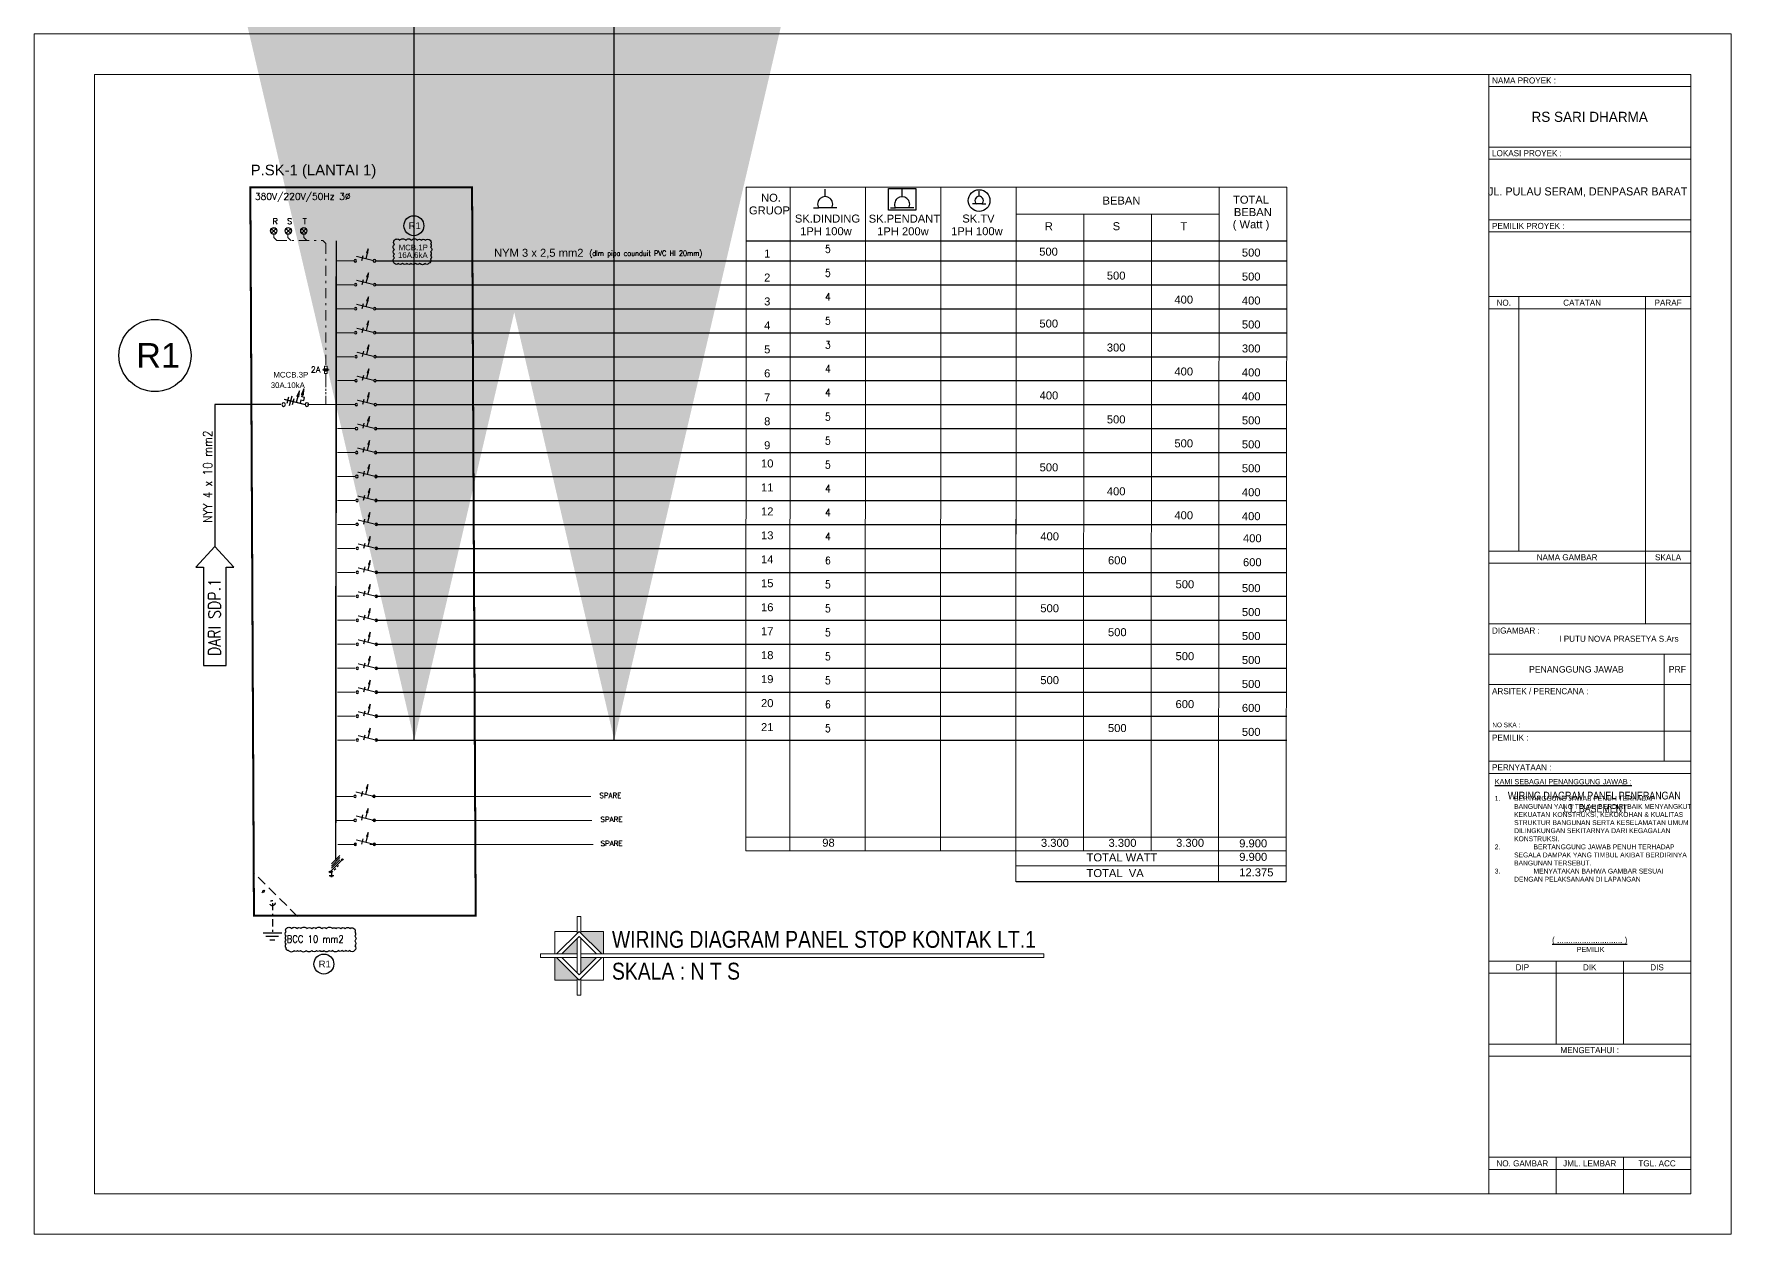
# Model space of a CAD drawing. Header units: inches. Extents: x 31310 to 32350, y 3900 to 5049.
# Drawn here: x 31594.2 to 31678.2, y 4480.9 to 4540.3 of the extents above; entities that cross this region are included whole.
import ezdxf
from ezdxf.enums import TextEntityAlignment as Align

# ---------------------------------------------------------------- set-up
doc = ezdxf.new("R2010")
doc.units = ezdxf.units.IN
doc.header["$MEASUREMENT"] = 0
for name, pattern in [('DASHDOT', [1, 0.5, -0.25, 0, -0.25]), ('HIDDEN', [0.375, 0.25, -0.125]), ('PHANTOM', [2.5, 1.25, -0.25, 0.25, -0.25, 0.25, -0.25])]:
    doc.linetypes.add(name, pattern=pattern)
for name, color, linetype in [('-KOP', 7, 'Continuous'), ('-LINE', 1, 'Continuous'), ('-SK', 1, 'Continuous'), ('-TXT', 7, 'Continuous'), ('BANTU', 7, 'Continuous'), ('COMP', 9, 'Continuous'), ('dg', 8, 'Continuous'), ('DIM', 1, 'Continuous'), ('KBL1', 4, 'Continuous'), ('KBL2', 200, 'Continuous'), ('LL', 6, 'Continuous'), ('PNL', 5, 'Continuous'), ('TEXTKOP', 7, 'Continuous'), ('TXT-ME', 7, 'Continuous'), ('WIRING', 4, 'Continuous')]:
    doc.layers.add(name, color=color, linetype=linetype)
for name, color, linetype, lineweight in [('A-FURN-EQPM', 177, 'Continuous', 0), ('US 0 Sanitair', 9, 'Continuous', 0), ('US-Elevation', 9, 'Continuous', 5), ('US-Text', 42, 'Continuous', 5)]:
    doc.layers.add(name, color=color, linetype=linetype, lineweight=lineweight)
doc.layers.add('KB FRC', color=7, linetype='Continuous', true_color=0xf2180d)
doc.layers.add('LAMPU', color=7, linetype='Continuous', true_color=0xff05ff)
doc.layers.add('SK CCTV', color=7, linetype='Continuous', true_color=0x05ff05, plot=False)
doc.styles.add('1 100', font='GOTHIC.TTF')
doc.styles.add('1 200', font='GOTHIC.TTF', dxfattribs={"height": 300})
doc.styles.add('Arial Narrow', font='ARIALN.TTF')
doc.styles.add('Grap', font='')
doc.styles.add('HF-SM', font='SIMPLEX.SHX', dxfattribs={"width": 0.9, "height": 2.5})
doc.styles.add('S4', font='arial.ttf', dxfattribs={"height": 2.7})
doc.styles.add('SAS2', font='arial.ttf', dxfattribs={"height": 4})
doc.styles.add('TXT', font='romans.shx', dxfattribs={"width": 0.85, "height": 0.25})
doc.styles.get('Grap').set_extended_font_data('Graphite Light')
doc.dimstyles.new('dim200', dxfattribs={"dimscale": 2, "dimtxt": 0.17, "dimasz": 0.12, "dimexe": 0.15, "dimexo": 0.1, "dimgap": 0.06, "dimtad": 1, "dimdec": 1, "dimlfac": 100, "dimzin": 12, "dimdsep": 46, "dimtxsty": 'Grap', "dimblk": 'ar1', "dimcen": 0.09, "dimclrd": 243, "dimclre": 243, "dimclrt": 256, "dimadec": 0, "dimazin": 0, "dimtfac": 1, "dimtdec": 1, "dimtix": 1, "dimtmove": 0, "dimatfit": 3, "dimldrblk": 'ar2', "dimfxl": 1, "dimtolj": 1, "dimtzin": 0, "dimarcsym": 0})

# ---------------------------------------------------------------- blocks, each defined once
blk = doc.blocks.new('A$C5E321F3B')
at = {"layer": 'BANTU'}
for p, q in [((0.37, 1.68), (3.66, 4.97)), ((0.65, 3.89), (3.08, 6.32)), ((0.65, 3.25), (3.08, 5.68)), ((0.65, 2.6), (3.08, 5.03)), ((0, 0.54), (1.29, 0.54)), ((0.22, 0.36), (1.08, 0.36)), ((0.43, 0.18), (0.86, 0.18)), ((0.65, 0.18), (0.65, 0))]:
    blk.add_line(p, q, dxfattribs=at)
at = {"layer": 'BANTU', "linetype": 'HIDDEN'}
for q in [(3.08, 3.74), (0.65, 0.54)]:
    blk.add_line((0.65, 1.31), q, dxfattribs=at)
at = {"layer": 'BANTU'}
for centre in [(3.81, 5.12), (0.22, 1.53)]:
    blk.add_circle(centre, 0.215, dxfattribs=at)
blk = doc.blocks.new('-SK_1P')
at = {"layer": '-SK'}
for p, q in [((0, 0.328), (0, 0.547)), ((-0.34, 0), (-0.19, 0)), ((0.19, 0), (-0.19, 0)), ((0.34, 0), (0.19, 0))]:
    blk.add_line(p, q, dxfattribs=at)
blk.add_arc((0, 0.109), 0.219, 330, 210, dxfattribs=at)
blk = doc.blocks.new('ar1')
at = {"color": 251, "ltscale": 0.13}
for p, q in [((0, 1.05949), (0, -1.05949)), ((1.05949, 0), (-1.05949, 0))]:
    blk.add_line(p, q, dxfattribs=at)
at = {"color": 5, "ltscale": 0.13}
blk.add_line((-0.50051, -0.50051), (0.50051, 0.50051), dxfattribs=at)
blk = doc.blocks.new('ar2')
at = {"layer": 'dg', "color": 251, "ltscale": 0.13}
for points in [[(-0.91175, 0), (-1.07564, 0.25133), (0, 0)], [(-0.91175, 0), (-1.07564, -0.25133), (0, 0)]]:
    blk.add_solid(points, dxfattribs=at)
at = {"layer": 'DIM', "color": 251, "ltscale": 0.13}
blk.add_line((0, 0), (-1.29079, 0), dxfattribs=at)
blk = doc.blocks.new('_ClosedBlank')
at = {"color": 0, "linetype": 'ByBlock', "lineweight": -2}
for p, q in [((-1, 0.17), (0, 0)), ((-1, 0.17), (-1, -0.17)), ((0, 0), (-1, -0.17))]:
    blk.add_line(p, q, dxfattribs=at)
blk = doc.blocks.new('-mcb1p')
at = {"layer": '-LINE', "color": 7}
blk.add_line((0.516, 0.014), (0.465, 0.222), dxfattribs=at)
at = {"layer": '-LINE', "color": 2, "const_width": 0.04}
blk.add_lwpolyline([(0.049, 0.01), (0.755, 0.185)], dxfattribs=at)
at = {"layer": '-LINE', "color": 7}
blk.add_lwpolyline([(0.3, 0.318), (0.357, 0.086)], dxfattribs=at)
at = {"layer": '-LINE', "color": 2}
for centre in [(0, 0), (0.787, 0)]:
    blk.add_circle(centre, 0.05, dxfattribs=at)
at = {"layer": '-LINE', "color": 7, "xscale": 0.1800000000000017, "yscale": 0.1800000000000017, "zscale": 0.1800000000000017, "rotation": 103.89650610379}
blk.add_blockref('_ClosedBlank', (0.257, 0.493), dxfattribs=at)
blk = doc.blocks.new('-MCCB')
at = {"layer": 'WIRING', "color": 7}
for p, q in [((0.136, 0.233), (0.229, 0.258)), ((0.163, 0.134), (0.136, 0.233)), ((0.256, 0.16), (0.163, 0.134)), ((0.229, 0.258), (0.211, 0.322)), ((0.49, 0.19), (0.546, -0.013)), ((0.563, 0.278), (0.651, -0.04)), ((0.672, 0.24), (0.727, 0.037))]:
    blk.add_line(p, q, dxfattribs=at)
at = {"layer": 'WIRING', "const_width": 0.04}
blk.add_lwpolyline([(0.121, 0), (0.813, 0.173)], dxfattribs=at)
at = {"layer": 'WIRING', "color": 7}
for points in [[(0.256, 0.16), (0.288, 0.044)], [(0.357, 0.266), (0.41, 0.074)]]:
    blk.add_lwpolyline(points, dxfattribs=at)
at = {"layer": 'WIRING'}
for centre in [(0.06, 0), (0.828, 0)]:
    blk.add_circle(centre, 0.0605, dxfattribs=at)
at = {"layer": 'WIRING', "color": 7, "xscale": 0.1999999999999972, "yscale": 0.1999999999999972, "zscale": 0.1999999999999972, "rotation": 105.3991931955513}
for p in [(0.158, 0.515), (0.304, 0.458)]:
    blk.add_blockref('_ClosedBlank', p, dxfattribs=at)
blk = doc.blocks.new('erthrhhrthre')
for p, q in [((-229.5, 130.04), (-229.5, 40.94)), ((-103.5, 130.04), (-229.5, 130.04)), ((-103.5, 40.94), (-103.5, 130.04)), ((-121.5, 121.64), (-106.5, 121.64)), ((-121.5, 116.24), (-106.5, 116.24)), ((-121.5, 110.54), (-106.5, 110.54)), ((-121.5, 91.64), (-106.5, 91.64)), ((-121.5, 86.24), (-106.5, 86.24)), ((-121.5, 83.99), (-106.5, 83.99)), ((-121.5, 76.04), (-106.5, 76.04)), ((-121.5, 61.2), (-106.5, 61.2)), ((-121.5, 55.05), (-106.5, 55.05)), ((-121.5, 46.64), (-106.5, 46.64)), ((-229.5, 40.94), (-103.5, 40.94))]:
    blk.add_line(p, q)
at = {"color": 5}
for p, q in [((-225, 127.04), (-225, 43.94)), ((-106.5, 127.04), (-225, 127.04)), ((-121.5, 43.94), (-121.5, 127.04)), ((-106.5, 43.94), (-106.5, 127.04)), ((-225, 43.94), (-106.5, 43.94))]:
    blk.add_line(p, q, dxfattribs=at)
at = {"ltscale": 8}
for p, q in [((-121.5, 126.14), (-106.5, 126.14)), ((-121.5, 120.74), (-106.5, 120.74)), ((-121.5, 115.34), (-106.5, 115.34)), ((-121.5, 109.64), (-106.5, 109.64)), ((-119.25, 91.64), (-119.25, 110.54)), ((-109.86, 86.24), (-109.86, 110.54)), ((-121.5, 90.74), (-106.5, 90.74)), ((-108.47, 83.99), (-108.47, 76.04)), ((-121.5, 81.74), (-106.5, 81.74)), ((-121.5, 78.29), (-106.5, 78.29)), ((-121.5, 75.14), (-106.5, 75.14)), ((-116.5, 61.2), (-116.5, 55.05)), ((-111.5, 61.2), (-111.5, 55.05)), ((-121.5, 60.3), (-106.5, 60.3)), ((-121.5, 54.15), (-106.5, 54.15)), ((-121.5, 45.74), (-106.5, 45.74))]:
    blk.add_line(p, q, dxfattribs=at)
at = {"ltscale": 5}
for p, q in [((-116.5, 43.94), (-116.5, 46.64)), ((-111.5, 43.94), (-111.5, 46.64))]:
    blk.add_line(p, q, dxfattribs=at)
at = {"layer": 'A-FURN-EQPM', "color": 0, "linetype": 'ByBlock', "lineweight": -2, "ltscale": 0.25}
blk.add_lwpolyline([(-229.5, 40.94), (-103.5, 40.94), (-103.5, 130.04), (-229.5, 130.04)], close=True, dxfattribs=at)
at = {"layer": 'TEXTKOP', "style": '1 100'}
for s, height, p in [('NAMA PROYEK :', 0.45, (-121.25, 126.59)), ('LOKASI PROYEK :', 0.45, (-121.25, 121.19)), ('PEMILIK PROYEK :', 0.45, (-121.25, 115.79)), ('DIGAMBAR :', 0.45, (-121.25, 85.75)), ('I PUTU NOVA PRASETYA S.Ars', 0.45, (-116.26, 85.14)), ('ARSITEK / PERENCANA :', 0.45, (-121.25, 81.25)), ('NO SKA :', 0.346, (-121.23, 78.74)), ('PEMILIK :', 0.45, (-121.25, 77.8)), ('PERNYATAAN :', 0.45, (-121.25, 75.59))]:
    blk.add_text(s, height=height, dxfattribs=at).set_placement(p, align=Align.MIDDLE_LEFT)
at = {"layer": 'TEXTKOP', "style": '1 100', "oblique": 0}
for s, height, p in [('RS SARI DHARMA', 0.75, (-114, 123.89)), ('JL. PULAU SERAM, DENPASAR BARAT ', 0.6, (-114.04, 118.35))]:
    blk.add_text(s, height=height, rotation=359.9915, dxfattribs=at).set_placement(p, align=Align.MIDDLE_CENTER)
at = {"layer": 'TEXTKOP', "style": '1 100'}
for s, height, p in [('NO.', 0.45, (-120.38, 110.09)), ('CATATAN', 0.45, (-114.56, 110.09)), ('PARAF', 0.45, (-108.18, 110.09)), ('NAMA GAMBAR', 0.45, (-115.68, 91.19)), ('SKALA', 0.45, (-108.18, 91.19)), ('PENANGGUNG JAWAB', 0.48, (-114.99, 82.87)), ('PRF', 0.48, (-107.49, 82.87)), ('MENGETAHUI :', 0.45, (-114, 54.6)), ('NO. GAMBAR', 0.45, (-119, 46.19)), ('JML. LEMBAR', 0.45, (-114, 46.19)), ('TGL. ACC', 0.45, (-109, 46.19))]:
    blk.add_text(s, height=height, dxfattribs=at).set_placement(p, align=Align.MIDDLE_CENTER)
for s, p in [('DIP', (-119, 60.75)), ('DIK', (-114, 60.75)), ('DIS', (-109, 60.75))]:
    blk.add_text(s, height=0.45, dxfattribs=at).set_placement(p, align=Align.MIDDLE)
at = {"layer": 'TEXTKOP', "ltscale": 5, "style": '1 200'}
for s, insert, char_height, width, attachment_point in [('{\\H1.083x;\\LKAMI SEBAGAI PENANGGUNG JAWAB :\\P\\H0.9234x;\\P\\pxt4;}1. ^IBERTANGGUNG JAWAB PENUH TERHADAP  ^I^IBANGUNAN YANG TELAH BERDIRI BAIK MENYANGKUT ^IKEKUATAN ^IKONSTRUKSI, KEKOKOHAN & KUALITAS ^ISTRUKTUR BANGUNAN SERTA KESELAMATAN UMUM ^IDILINGKUNGAN SEKITARNYA DARI KEGAGALAN ^IKONSTRUKSI.\\P\\pi-4,l4,t8;2.^IBERTANGGUNG JAWAB PENUH TERHADAP SEGALA DAMPAK YANG TIMBUL AKIBAT BERDIRINYA BANGUNAN TERSEBUT.\\P3.^IMENYATAKAN BAHWA GAMBAR SESUAI DENGAN PELAKSANAAN DI LAPANGAN', (-121.05, 74.72), 0.36, 14.2351, 1), ('{\\L( ............................. )\\P\\H0.8333x;\\l PEMILIK}', (-114, 63.01), 0.45, 15, 2)]:
    blk.add_mtext(s, dxfattribs=dict(at, insert=insert, char_height=char_height, width=width, attachment_point=attachment_point))

msp = doc.modelspace()

# ---------------------------------------------------------------- hatches: boundary and pattern name
at = {"layer": 'US-Text', "ltscale": 5}
for points in [[(31621.294, 4495.869), (31621.294, 4495.778), (31622.32, 4494.752), (31622.411, 4494.752), (31622.411, 4495.869)], [(31620.086, 4494.57), (31619.995, 4494.57), (31619.995, 4493.453), (31621.112, 4493.453), (31621.112, 4493.544)]]:
    msp.add_hatch(color=256, dxfattribs=at).paths.add_polyline_path(points)
h = msp.add_hatch(color=256, dxfattribs=at)
h.paths.add_polyline_path([(31621.112, 4494.752), (31621.112, 4495.521), (31620.344, 4494.752)])
h.paths.add_polyline_path([(31622.063, 4494.57), (31621.294, 4494.57), (31621.294, 4493.802)])

# ---------------------------------------------------------------- linework, layer by layer
at = {"layer": '-LINE'}
for p, q in [((31611.136, 4529.058), (31629.478, 4529.058)), ((31611.136, 4527.872), (31629.478, 4527.872)), ((31611.136, 4526.685), (31629.478, 4526.685)), ((31611.136, 4525.499), (31629.478, 4525.499)), ((31611.136, 4524.313), (31629.478, 4524.313)), ((31611.136, 4523.127), (31629.478, 4523.127)), ((31606.439, 4521.941), (31603.174, 4521.941)), ((31603.174, 4521.941), (31603.174, 4514.921)), ((31611.136, 4521.941), (31629.478, 4521.941)), ((31611.136, 4520.755), (31629.478, 4520.755)), ((31611.136, 4519.569), (31629.478, 4519.569)), ((31611.136, 4518.382), (31629.478, 4518.382)), ((31611.136, 4517.196), (31629.478, 4517.196)), ((31611.136, 4516.01), (31629.478, 4516.01)), ((31611.136, 4514.824), (31629.478, 4514.824)), ((31611.136, 4513.638), (31629.478, 4513.638)), ((31611.136, 4512.452), (31629.478, 4512.452)), ((31611.136, 4511.265), (31629.478, 4511.265)), ((31611.136, 4510.079), (31629.478, 4510.079)), ((31611.136, 4508.893), (31629.478, 4508.893)), ((31611.136, 4507.707), (31629.478, 4507.707)), ((31611.136, 4506.521), (31629.478, 4506.521)), ((31611.136, 4505.335), (31629.478, 4505.335))]:
    msp.add_line(p, q, dxfattribs=at)
at = {"layer": '-LINE', "color": 8}
for p, q in [((31629.478, 4529.058), (31656.232, 4529.058)), ((31629.478, 4527.872), (31656.232, 4527.872)), ((31629.478, 4526.685), (31656.232, 4526.686)), ((31629.478, 4525.499), (31656.232, 4525.499)), ((31629.478, 4524.313), (31656.232, 4524.313)), ((31629.478, 4523.127), (31656.232, 4523.127)), ((31629.478, 4521.941), (31656.232, 4521.941)), ((31629.478, 4520.755), (31656.232, 4520.755)), ((31629.478, 4519.569), (31656.232, 4519.569)), ((31629.478, 4518.382), (31656.232, 4518.382)), ((31629.478, 4517.196), (31656.232, 4517.196)), ((31629.478, 4516.01), (31656.232, 4516.01)), ((31629.478, 4514.824), (31656.232, 4514.824)), ((31629.478, 4513.638), (31656.232, 4513.638)), ((31629.478, 4512.452), (31656.232, 4512.452)), ((31629.478, 4511.265), (31656.232, 4511.266)), ((31629.478, 4510.079), (31656.232, 4510.079)), ((31629.478, 4508.893), (31656.232, 4508.893)), ((31629.478, 4507.707), (31656.232, 4507.707)), ((31629.478, 4506.521), (31656.232, 4506.521)), ((31629.478, 4505.335), (31656.232, 4505.335))]:
    msp.add_line(p, q, dxfattribs=at)
at = {"layer": '-LINE', "color": 8, "linetype": 'HIDDEN', "ltscale": 2}
msp.add_line((31607.259, 4496.61, 0), (31605.11, 4498.765, 0), dxfattribs=at)
at = {"layer": '-LINE', "color": 7, "linetype": 'DASHDOT', "ltscale": 0.7}
msp.add_line((31606.023, 4497.267, 0), (31606.023, 4495.802, 0), dxfattribs=at)
at = {"layer": '-LINE', "color": 7}
for p, q in [((31605.564, 4495.802, 0), (31606.482, 4495.802, 0)), ((31605.691, 4495.626, 0), (31606.324, 4495.626, 0)), ((31605.892, 4495.444, 0), (31606.14, 4495.444, 0))]:
    msp.add_line(p, q, dxfattribs=at)
at = {"layer": '-LINE', "color": 7, "linetype": 'DASHDOT', "ltscale": 0.7}
msp.add_circle((31606.023, 4497.267, 0), 0.129, dxfattribs=at)
at = {"layer": '-SK', "elevation": 0}
msp.add_lwpolyline([(31636.513, 4532.644), (31637.864, 4532.644), (31637.864, 4531.567), (31636.513, 4531.567)], close=True, dxfattribs=at)
at = {"layer": 'BANTU', "linetype": 'Continuous', "lineweight": 0}
for p, q in [((31629.478, 4532.7), (31629.454, 4499.854)), ((31656.232, 4532.703), (31629.478, 4532.7)), ((31631.654, 4532.7), (31631.631, 4499.854)), ((31635.384, 4532.7), (31635.36, 4499.854)), ((31639.114, 4532.701), (31639.09, 4499.854)), ((31639.114, 4532.701), (31639.09, 4499.854)), ((31642.843, 4532.701), (31642.82, 4498.328)), ((31642.843, 4532.7), (31642.82, 4499.854)), ((31642.843, 4532.7), (31642.82, 4499.854)), ((31652.88, 4532.701), (31652.856, 4498.328)), ((31656.232, 4532.701), (31656.208, 4498.328)), ((31646.19, 4531.366), (31646.167, 4499.854)), ((31649.535, 4531.366), (31649.512, 4499.854)), ((31609.187, 4529.058), (31610.049, 4529.058)), ((31609.187, 4527.872), (31610.049, 4527.872)), ((31609.187, 4526.685), (31610.049, 4526.685)), ((31609.187, 4525.499), (31610.049, 4525.499)), ((31609.187, 4524.313), (31610.049, 4524.313)), ((31609.252, 4523.128), (31610.114, 4523.128)), ((31609.252, 4521.941), (31610.114, 4521.941)), ((31609.252, 4520.755), (31610.114, 4520.755)), ((31609.252, 4519.569), (31610.114, 4519.569)), ((31609.252, 4518.383), (31610.114, 4518.383)), ((31609.252, 4517.197), (31610.114, 4517.197)), ((31609.252, 4516.011), (31610.114, 4516.011)), ((31609.252, 4514.825), (31610.114, 4514.825)), ((31609.252, 4513.638), (31610.114, 4513.638)), ((31609.252, 4512.452), (31610.114, 4512.452)), ((31609.252, 4511.266), (31610.114, 4511.266)), ((31609.252, 4510.08), (31610.114, 4510.08)), ((31609.252, 4508.894), (31610.114, 4508.894)), ((31609.252, 4507.708), (31610.114, 4507.708)), ((31609.252, 4506.521), (31610.114, 4506.521)), ((31609.252, 4505.335), (31610.114, 4505.335)), ((31610.965, 4502.548), (31621.782, 4502.548)), ((31610.965, 4501.362), (31621.839, 4501.362)), ((31610.844, 4500.176), (31621.895, 4500.176)), ((31656.208, 4499.855), (31629.454, 4499.854))]:
    msp.add_line(p, q, dxfattribs=at)
at = {"layer": 'BANTU', "color": 4, "linetype": 'Continuous', "lineweight": 0}
msp.add_line((31605.643, 4497.912), (31605.504, 4497.773), dxfattribs=at)
at = {"layer": 'BANTU', "linetype": 'Continuous', "lineweight": 0, "elevation": 0}
for points in [[(31642.845, 4531.366), (31652.88, 4531.366)], [(31656.208, 4500.532), (31629.448, 4500.532)]]:
    msp.add_lwpolyline(points, dxfattribs=at)
at = {"layer": 'BANTU', "linetype": 'Continuous', "lineweight": 0, "const_width": 0.0606, "elevation": 0}
for points in [[(31629.478, 4530.037), (31656.232, 4530.037)], [(31642.82, 4499.111), (31656.208, 4499.111)], [(31642.82, 4498.328), (31656.208, 4498.328)]]:
    msp.add_lwpolyline(points, dxfattribs=at)
at = {"layer": 'BANTU', "color": 4, "linetype": 'Continuous', "lineweight": 0}
msp.add_circle((31605.58, 4497.849), 0.0538, dxfattribs=at)
at = {"layer": 'COMP', "color": 9, "lineweight": 0}
for p, q in [((31608.735, 4523.841), (31608.602, 4523.841)), ((31608.602, 4523.841), (31608.602, 4523.481)), ((31608.602, 4523.481), (31608.735, 4523.481)), ((31608.735, 4523.841), (31608.735, 4523.481))]:
    msp.add_line(p, q, dxfattribs=at)
at = {"layer": 'COMP', "color": 9, "lineweight": 0, "elevation": 0}
for points in [[(31608.827, 4523.669), (31608.51, 4523.669)], [(31608.549, 4523.709), (31608.788, 4523.709)], [(31608.549, 4523.629), (31608.788, 4523.629)]]:
    msp.add_lwpolyline(points, dxfattribs=at)
at = {"layer": 'KB FRC', "color": 2}
for points in [[(31612.065, 4530.072, -0.520567), (31612.325, 4530.072, -0.520567), (31612.624, 4530.072, -0.520567), (31612.911, 4530.072, -0.520567), (31613.202, 4530.072, -0.520567), (31613.393, 4530.072, -0.520567), (31613.592, 4530.072, -0.520567), (31613.833, 4530.072, -0.520567), (31613.844, 4529.898, -0.520567), (31613.844, 4529.74, -0.520567), (31613.844, 4529.499, -0.520567), (31613.844, 4529.337, -0.520567), (31613.844, 4529.139, -0.520567), (31613.757, 4528.929, -0.520567), (31613.582, 4528.929, -0.520567), (31613.328, 4528.929, -0.520567), (31613.102, 4528.929, -0.520567), (31612.884, 4528.929, -0.520567), (31612.685, 4528.929, -0.520567), (31612.462, 4528.929, -0.520567), (31612.26, 4528.929, -0.520567), (31612.07, 4528.929, -0.520567), (31612.065, 4529.2, -0.520567), (31612.065, 4529.391, -0.520567), (31612.065, 4529.618, -0.520567), (31612.065, 4529.863, -0.520567)], [(31606.712, 4496.003, -0.520567), (31606.973, 4496.003, -0.520567), (31607.236, 4496.003, -0.520567), (31607.436, 4496.003, -0.520567), (31607.734, 4496.003, -0.520567), (31607.972, 4496.003, -0.520567), (31608.18, 4496.003, -0.520567), (31608.474, 4496.003, -0.520567), (31608.698, 4496.003, -0.520567), (31608.995, 4496.003, -0.520567), (31609.168, 4496.003, -0.520567), (31609.406, 4496.003, -0.520567), (31609.626, 4496.003, -0.520567), (31609.87, 4496.003, -0.520567), (31610.051, 4496.003, -0.520567), (31610.096, 4495.821, -0.520567), (31610.096, 4495.644, -0.520567), (31610.096, 4495.394, -0.520567), (31610.096, 4495.153, -0.520567), (31610.091, 4494.92, -0.520567), (31609.852, 4494.92, -0.520567), (31609.666, 4494.92, -0.520567), (31609.466, 4494.92, -0.520567), (31609.282, 4494.92, -0.520567), (31609.006, 4494.92, -0.520567), (31608.825, 4494.92, -0.520567), (31608.574, 4494.92, -0.520567), (31608.367, 4494.92, -0.520567), (31608.203, 4494.92, -0.520567), (31607.975, 4494.92, -0.520567), (31607.701, 4494.92, -0.520567), (31607.417, 4494.92, -0.520567), (31607.263, 4494.92, -0.520567), (31607.106, 4494.92, -0.520567), (31606.819, 4494.92, -0.520567), (31606.712, 4495.05, -0.520567), (31606.712, 4495.237, -0.520567), (31606.712, 4495.451, -0.520567), (31606.712, 4495.634, -0.520567), (31606.712, 4495.867, -0.520567)]]:
    msp.add_lwpolyline(points, format="xyb", close=True, dxfattribs=at)
for centre, radius in [((31613.025, 4530.796), 0.494), ((31600.21, 4524.372), 1.786), ((31608.571, 4494.252), 0.494)]:
    msp.add_circle(centre, radius, dxfattribs=at)
at = {"layer": 'KBL1', "color": 4, "linetype": 'DASHDOT', "lineweight": 0}
for p, q in [((31606.088, 4530.376), (31606.088, 4530.209)), ((31606.238, 4530.059), (31606.088, 4530.209)), ((31606.793, 4530.378), (31606.793, 4530.209)), ((31606.943, 4530.059), (31606.793, 4530.209)), ((31607.571, 4530.378), (31607.571, 4530.209)), ((31607.721, 4530.059), (31607.571, 4530.209)), ((31606.238, 4530.059), (31608.518, 4530.059)), ((31608.668, 4529.909), (31608.518, 4530.059)), ((31608.668, 4529.909), (31608.668, 4521.941)), ((31608.668, 4523.471), (31608.668, 4521.941))]:
    msp.add_line(p, q, dxfattribs=at)
at = {"layer": 'KBL1', "color": 4, "linetype": 'Continuous', "lineweight": 0}
for p, q in [((31609.154, 4502.548), (31610.016, 4502.548)), ((31609.21, 4501.362), (31610.072, 4501.362)), ((31609.266, 4500.176), (31610.129, 4500.176))]:
    msp.add_line(p, q, dxfattribs=at)
at = {"layer": 'KBL2', "linetype": 'Continuous', "lineweight": 0}
msp.add_line((31609.396, 4521.941), (31607.752, 4521.941), dxfattribs=at)
at = {"layer": 'KBL2', "linetype": 'Continuous', "lineweight": 0, "const_width": 0.0786, "elevation": 0}
msp.add_lwpolyline([(31609.187, 4530.059), (31609.154, 4499.38)], dxfattribs=at)
at = {"layer": 'LAMPU', "color": 9, "lineweight": 0}
for p, q in [((31605.985, 4530.431), (31606.193, 4530.639)), ((31605.985, 4530.639), (31606.193, 4530.431)), ((31606.703, 4530.433), (31606.911, 4530.641)), ((31606.703, 4530.641), (31606.911, 4530.433)), ((31607.474, 4530.433), (31607.682, 4530.641)), ((31607.474, 4530.641), (31607.682, 4530.433))]:
    msp.add_line(p, q, dxfattribs=at)
for centre, radius in [((31606.089, 4530.535), 0.17), ((31606.089, 4530.535), 0.147), ((31606.807, 4530.537), 0.17), ((31606.807, 4530.537), 0.147), ((31607.578, 4530.537), 0.17), ((31607.578, 4530.537), 0.147)]:
    msp.add_circle(centre, radius, dxfattribs=at)
at = {"layer": 'LL', "linetype": 'Continuous', "elevation": 0}
msp.add_lwpolyline([(31603.174, 4514.921), (31602.24, 4513.903), (31602.616, 4513.903), (31602.616, 4509.025), (31603.732, 4509.025), (31603.732, 4513.903), (31604.107, 4513.903), (31603.174, 4514.921)], dxfattribs=at)
at = {"layer": 'PNL', "color": 7, "linetype": 'PHANTOM', "lineweight": 0, "ltscale": 0.9, "const_width": 0.1, "elevation": 0}
msp.add_lwpolyline([(31604.93, 4532.7), (31615.905, 4532.7), (31616.085, 4496.642), (31605.11, 4496.642)], close=True, dxfattribs=at)
at = {"layer": 'SK CCTV'}
for p, q in [((31640.873, 4531.871), (31640.67, 4531.871)), ((31641.132, 4531.871), (31640.873, 4531.871)), ((31641.002, 4532.25), (31641.002, 4532.497)), ((31641.132, 4531.871), (31641.335, 4531.871)), ((31636.962, 4530.244), (31636.963, 4530.244)), ((31636.962, 4530.244), (31636.962, 4530.244)), ((31636.962, 4530.244), (31636.962, 4530.244))]:
    msp.add_line(p, q, dxfattribs=at)
for centre, radius in [((31641.002, 4532.038), 0.537), ((31636.962, 4530.244), 0.000537)]:
    msp.add_circle(centre, radius, dxfattribs=at)
for centre, radius in [((31641.002, 4532.038), 0.212), ((31636.962, 4530.244), 0.000212)]:
    msp.add_arc(centre, radius, 307.72368, 232.27632, dxfattribs=at)
at = {"layer": 'US-Text', "ltscale": 5}
for p, q in [((31621.112, 4495.778, 0), (31621.112, 4496.608, 0)), ((31621.294, 4496.608, 0), (31621.112, 4496.608, 0)), ((31621.294, 4495.778, 0), (31621.294, 4496.608, 0)), ((31621.112, 4495.869, 0), (31619.995, 4495.869, 0)), ((31619.995, 4494.752, 0), (31619.995, 4495.869, 0)), ((31621.294, 4495.869, 0), (31622.411, 4495.869, 0)), ((31622.411, 4494.752, 0), (31622.411, 4495.869, 0)), ((31621.112, 4493.802, 0), (31621.112, 4495.521, 0)), ((31621.294, 4493.802, 0), (31621.294, 4495.521, 0)), ((31619.294, 4494.752, 0), (31621.112, 4494.752, 0)), ((31619.294, 4494.752, 0), (31619.294, 4494.57, 0)), ((31619.294, 4494.57, 0), (31621.112, 4494.57, 0)), ((31619.995, 4494.57, 0), (31619.995, 4493.453, 0)), ((31622.411, 4494.57, 0), (31622.411, 4493.453, 0)), ((31621.112, 4493.453, 0), (31619.995, 4493.453, 0)), ((31621.112, 4492.714, 0), (31621.112, 4493.544, 0)), ((31621.294, 4492.714, 0), (31621.294, 4493.544, 0)), ((31621.294, 4493.453, 0), (31622.411, 4493.453, 0)), ((31621.294, 4492.714, 0), (31621.112, 4492.714, 0))]:
    msp.add_line(p, q, dxfattribs=at)
at = {"layer": 'US-Text', "ltscale": 5, "elevation": 0}
for points in [[(31620.086, 4494.752), (31621.203, 4495.869), (31622.32, 4494.752)], [(31620.344, 4494.752), (31621.203, 4495.612), (31622.063, 4494.752)], [(31622.32, 4494.57), (31621.203, 4493.453), (31620.086, 4494.57)], [(31622.063, 4494.57), (31621.203, 4493.711), (31620.344, 4494.57)]]:
    msp.add_lwpolyline(points, dxfattribs=at)
at = {"layer": 'US-Text', "elevation": 0}
msp.add_lwpolyline([(31621.294, 4494.752), (31644.2, 4494.752), (31644.2, 4494.57), (31621.294, 4494.57)], close=True, dxfattribs=at)

# ---------------------------------------------------------------- block references
at = {"layer": '-KOP', "xscale": -1.5, "yscale": 1.5, "zscale": 1.5, "rotation": 1.03178265931092e-08}
msp.add_blockref('-MCCB', (31607.822, 4521.941), dxfattribs=at)
at = {"layer": '-LINE', "xscale": -1.200000000038591, "yscale": 1.200000000038591, "zscale": 1.200000000038591, "rotation": 3.415092209024806e-08}
for p in [(31611.075, 4529.058), (31611.083, 4527.872), (31611.083, 4526.685), (31611.091, 4525.499), (31611.106, 4524.313), (31611.106, 4523.127), (31611.122, 4521.941), (31611.13, 4520.755), (31611.137, 4519.569), (31611.145, 4518.382), (31611.153, 4517.196), (31611.161, 4516.01), (31611.168, 4514.824), (31611.168, 4513.638), (31611.168, 4512.452), (31611.168, 4511.265), (31611.168, 4510.079), (31611.168, 4508.893), (31611.168, 4507.707), (31611.168, 4506.521), (31611.168, 4505.335), (31611.056, 4502.548), (31611.064, 4501.362), (31611.072, 4500.176)]:
    msp.add_blockref('-mcb1p', p, dxfattribs=at)
at = {"layer": '-SK', "ltscale": 2, "xscale": 1.709762533036515, "yscale": 1.709762533036515, "zscale": 1.709762533036515}
for p in [(31633.382, 4531.677), (31637.191, 4531.672)]:
    msp.add_blockref('-SK_1P', p, dxfattribs=at)
at = {"layer": 'LAMPU', "linetype": 'Continuous', "lineweight": 0, "xscale": 0.1709155555608699, "yscale": 0.1709155555608699, "zscale": 0.1709155555608699}
msp.add_blockref('A$C5E321F3B', (31608.835, 4498.548), dxfattribs=at)
at = {"layer": 'US-Elevation', "color": 1, "xscale": 0.6666666666678793, "yscale": 0.6666666666678793, "zscale": 0.6666666666678793}
msp.add_blockref('erthrhhrthre', (31747.223, 4453.592), dxfattribs=at)

# ---------------------------------------------------------------- texts
at = {"layer": '-TXT', "style": 'TXT', "width": 0.85}
for s, height, p in [('(dlm pipa counduit PVC HI 20mm)', 0.2625, (31621.715, 4529.3)), ('BCC 10 mm2', 0.36, (31606.731, 4495.309, 0))]:
    msp.add_text(s, height=height, dxfattribs=at).set_placement(p)
for s, p in [('5', (31633.518, 4529.459)), ('5', (31633.518, 4528.273)), ('4', (31633.518, 4527.087)), ('5', (31633.518, 4525.901)), ('3', (31633.518, 4524.714)), ('4', (31633.518, 4523.528)), ('4', (31633.518, 4522.342)), ('5', (31633.518, 4521.156)), ('5', (31633.518, 4519.97)), ('5', (31633.518, 4518.784)), ('4', (31633.518, 4517.597)), ('4', (31633.518, 4516.411)), ('4', (31633.518, 4515.225)), ('6', (31633.518, 4514.039)), ('5', (31633.518, 4512.853)), ('5', (31633.518, 4511.667)), ('5', (31633.518, 4510.481)), ('5', (31633.518, 4509.294)), ('5', (31633.518, 4508.108)), ('6', (31633.518, 4506.922)), ('5', (31633.518, 4505.736))]:
    msp.add_text(s, height=0.375, dxfattribs=at).set_placement(p, align=Align.CENTER)
for s, height, p in [('NYY 4 x 10 mm2', 0.45, (31603.039, 4516.09)), ('DARI SDP.1', 0.6, (31603.453, 4509.505))]:
    msp.add_text(s, height=height, rotation=90, dxfattribs=at).set_placement(p)
at = {"layer": 'TXT-ME', "color": 7, "lineweight": 0}
for s, height, style, p in [('P.SK-1 (LANTAI 1)', 0.52667, 'SAS2', (31604.95, 4533.289)), ('R1', 0.3345, 'S4', (31612.769, 4530.631)), ('16A.6kA', 0.2788, 'S4', (31612.236, 4529.204)), ('MCB.1P ', 0.2788, 'S4', (31612.269, 4529.579)), ('NYM 3 x 2,5 mm2 ', 0.39601, 'S4', (31616.993, 4529.257)), ('R1', 1.2104, 'S4', (31599.284, 4523.775)), ('MCCB.3P', 0.2788, 'S4', (31606.069, 4523.281)), ('30A.10kA ', 0.2788, 'S4', (31605.94, 4522.762)), ('9.900', 0.396, 'S4', (31653.876, 4500.028)), ('TOTAL WATT', 0.396, 'S4', (31646.321, 4499.332)), ('9.900', 0.396, 'S4', (31653.877, 4499.359)), ('TOTAL  VA', 0.396, 'S4', (31646.321, 4498.556)), ('12.375', 0.396, 'S4', (31653.878, 4498.592)), ('R1', 0.3345, 'S4', (31608.315, 4494.087))]:
    msp.add_text(s, height=height, dxfattribs=dict(at, style=style)).set_placement(p)
at = {"layer": 'TXT-ME', "color": 3, "lineweight": 0, "style": 'HF-SM'}
for s, height, p in [('380V/220V/50Hz 3%%C', 0.33, (31605.155, 4532.082)), ('R', 0.288, (31606.032, 4530.87)), ('S', 0.288, (31606.75, 4530.872)), ('T', 0.288, (31607.521, 4530.872)), ('2A', 0.2884, (31607.929, 4523.533)), ('SPARE', 0.2564, (31622.208, 4502.468)), ('SPARE', 0.2564, (31622.264, 4501.282)), ('SPARE', 0.2564, (31622.268, 4500.095))]:
    msp.add_text(s, height=height, dxfattribs=at).set_placement(p)
at = {"layer": 'TXT-ME', "color": 7, "lineweight": 0, "style": 'S4'}
for s, height, p in [('NO.', 0.396, (31630.7, 4532.18)), ('BEBAN', 0.396, (31648.047, 4532.04)), ('TOTAL', 0.396, (31654.461, 4532.085)), ('GRUOP', 0.396, (31630.624, 4531.553)), ('SK.DINDING', 0.396, (31633.497, 4531.149)), ('SK.PENDANT', 0.396, (31637.305, 4531.144)), ('SK.TV', 0.396, (31640.968, 4531.15)), ('R', 0.396, (31644.451, 4530.772)), ('S', 0.396, (31647.796, 4530.772)), ('T', 0.396, (31651.141, 4530.772)), ('( Watt )', 0.396, (31654.461, 4530.817)), ('BEBAN', 0.396, (31654.55, 4531.471)), ('1PH 100w', 0.396, (31633.421, 4530.522)), ('1PH 200w', 0.396, (31637.23, 4530.517)), ('1PH 100w', 0.000396, (31636.962, 4530.243)), ('SK.TV', 0.000396, (31636.962, 4530.243)), ('1PH 100w', 0.396, (31640.892, 4530.523)), ('1', 0.396, (31630.515, 4529.419)), ('500', 0.396, (31644.438, 4529.512)), ('500', 0.396, (31654.469, 4529.466)), ('500', 0.396, (31647.785, 4528.326)), ('500', 0.396, (31654.469, 4528.279)), ('2', 0.396, (31630.515, 4528.233)), ('3', 0.396, (31630.515, 4527.047)), ('400', 0.396, (31651.13, 4527.139)), ('400', 0.396, (31654.469, 4527.093)), ('4', 0.396, (31630.515, 4525.861)), ('500', 0.396, (31644.449, 4525.953)), ('500', 0.396, (31654.469, 4525.907)), ('5', 0.396, (31630.515, 4524.674)), ('300', 0.396, (31647.785, 4524.767)), ('300', 0.396, (31654.469, 4524.721)), ('6', 0.396, (31630.515, 4523.488)), ('400', 0.396, (31651.13, 4523.581)), ('400', 0.396, (31654.469, 4523.535)), ('400', 0.396, (31644.458, 4522.395)), ('7', 0.396, (31630.515, 4522.302)), ('400', 0.396, (31654.469, 4522.349)), ('8', 0.396, (31630.515, 4521.116)), ('500', 0.396, (31647.785, 4521.209)), ('500', 0.396, (31654.469, 4521.163)), ('9', 0.396, (31630.515, 4519.93)), ('500', 0.396, (31651.13, 4520.023)), ('500', 0.396, (31654.469, 4519.976)), ('10', 0.396, (31630.515, 4519.029)), ('500', 0.396, (31644.458, 4518.836)), ('500', 0.396, (31654.469, 4518.79)), ('11', 0.396, (31630.515, 4517.843)), ('400', 0.396, (31647.785, 4517.65)), ('400', 0.396, (31654.469, 4517.604)), ('12', 0.396, (31630.515, 4516.657)), ('400', 0.396, (31651.13, 4516.464)), ('400', 0.396, (31654.469, 4516.418)), ('13', 0.396, (31630.515, 4515.471)), ('400', 0.396, (31644.494, 4515.421)), ('400', 0.396, (31654.523, 4515.326)), ('14', 0.396, (31630.515, 4514.284)), ('600', 0.396, (31647.841, 4514.235)), ('600', 0.396, (31654.523, 4514.14)), ('15', 0.396, (31630.515, 4513.098)), ('500', 0.396, (31651.186, 4513.048)), ('500', 0.396, (31654.469, 4512.859)), ('16', 0.396, (31630.515, 4511.912)), ('500', 0.396, (31644.494, 4511.862)), ('500', 0.396, (31654.469, 4511.673)), ('17', 0.396, (31630.515, 4510.726)), ('500', 0.396, (31647.841, 4510.676)), ('500', 0.396, (31654.469, 4510.487)), ('18', 0.396, (31630.515, 4509.54)), ('500', 0.396, (31651.186, 4509.49)), ('500', 0.396, (31654.469, 4509.301)), ('19', 0.396, (31630.515, 4508.354)), ('500', 0.396, (31644.494, 4508.304)), ('500', 0.396, (31654.469, 4508.115)), ('20', 0.396, (31630.515, 4507.167)), ('600', 0.396, (31651.185, 4507.118)), ('600', 0.396, (31654.469, 4506.929)), ('21', 0.396, (31630.515, 4505.981)), ('500', 0.396, (31647.84, 4505.932)), ('500', 0.396, (31654.469, 4505.743)), ('98', 0.396, (31633.546, 4500.257)), ('3.300', 0.396, (31644.754, 4500.25)), ('3.300', 0.396, (31648.099, 4500.25)), ('3.300', 0.396, (31651.444, 4500.251))]:
    msp.add_text(s, height=height, dxfattribs=at).set_placement(p, align=Align.MIDDLE)
at = {"layer": 'US 0 Sanitair', "insert": (31666.999, 4502.781, 0), "char_height": 0.38318, "width": 9.02888, "attachment_point": 1, "style": 'Arial Narrow'}
msp.add_mtext('\\pxqc;WIRING DIAGRAM PANEL PENERANGAN  LT. BASEMENT', dxfattribs=at)
at = {"layer": 'US-Text', "char_height": 0.83686, "attachment_point": 1, "style": 'Arial Narrow'}
for s, insert, width in [('WIRING DIAGRAM PANEL STOP KONTAK LT.1', (31622.829, 4495.892, 0), 26.34114), ('SKALA : N T S', (31622.829, 4494.317, 0), 12.65508)]:
    msp.add_mtext(s, dxfattribs=dict(at, insert=insert, width=width))

# ---------------------------------------------------------------- leaders
at = {"layer": '-LINE', "color": 2}
for points in [[(31613.046, 4505.335), (31613.045, 4529.058)], [(31622.945, 4505.335), (31622.941, 4529.058)]]:
    msp.add_leader(points, dimstyle='dim200', override={"dimasz": 100, "dimtad": 0}, dxfattribs=at)

doc.saveas('drawing.dxf')
